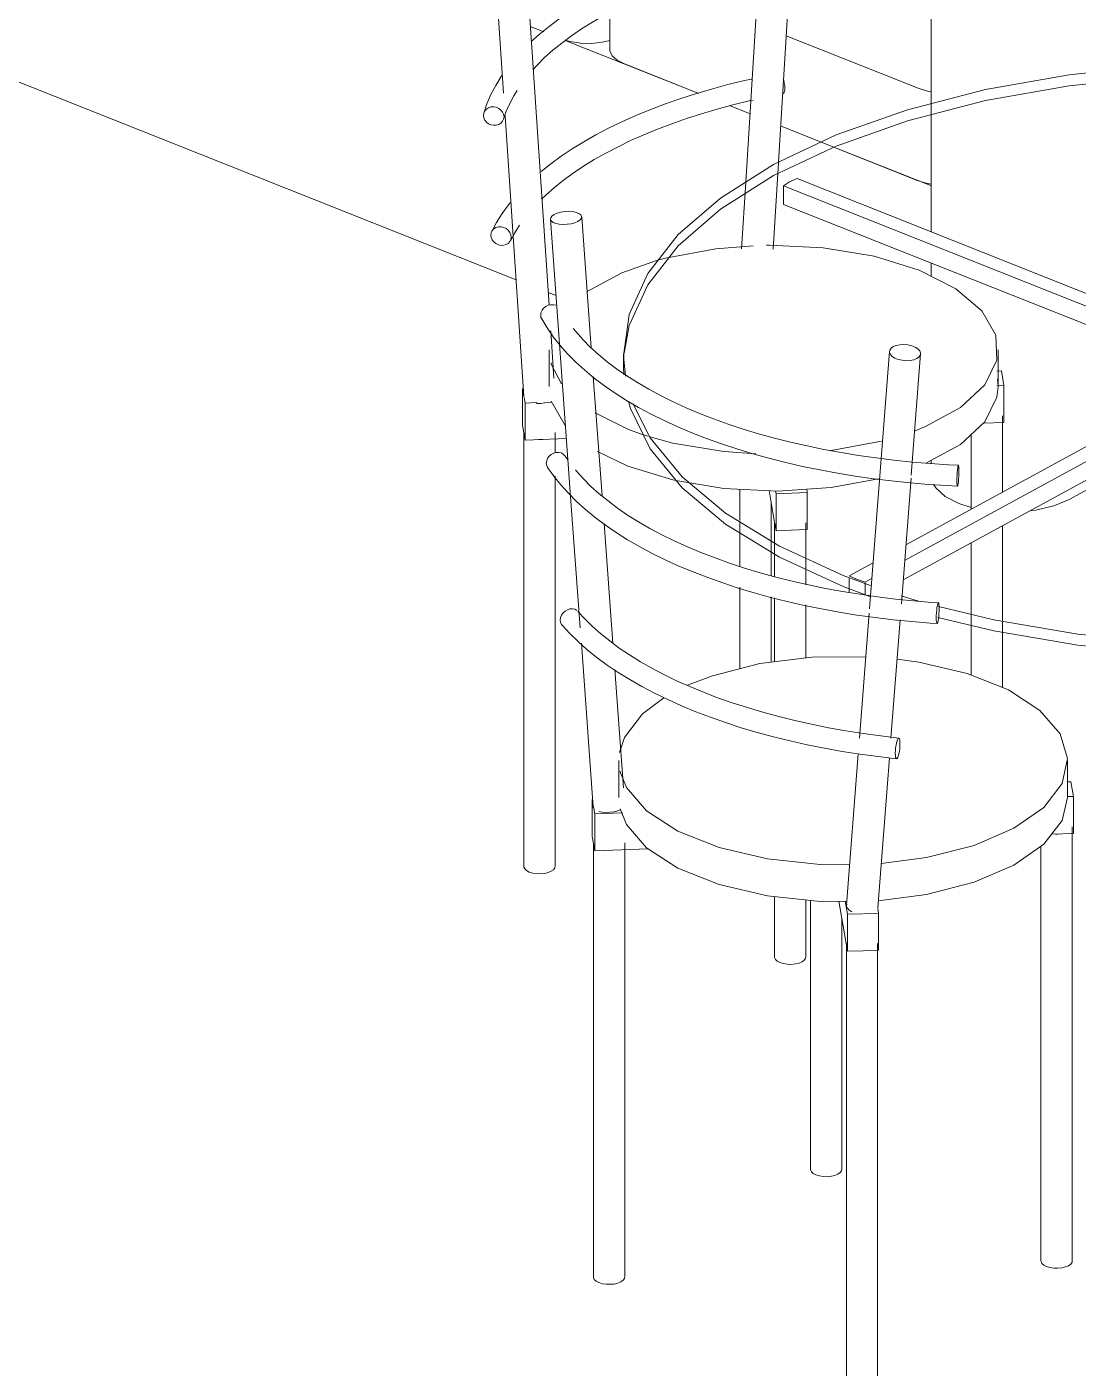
# Model space of a CAD drawing. Header units: millimetres. Extents: x -44545 to 51785, y -22696 to 32686.
# Drawn here: x -2461 to -1453, y 5962 to 7247 of the extents above; entities that cross this region are included whole.
import ezdxf

# ---------------------------------------------------------------- set-up
doc = ezdxf.new("R2010")
doc.units = ezdxf.units.MM
doc.layers.add('A-GENM', color=13, linetype='Continuous', lineweight=9)
doc.layers.add('I-FURN-PNLS', color=30, linetype='Continuous', lineweight=9)

# ---------------------------------------------------------------- blocks, each defined once
blk = doc.blocks.new('Sofa Three Seater - 1650 x 700 mm-V90-3D Section 3')
at = {"layer": 'A-GENM'}
for p, q in [((-1594.1, 7303.9), (-1594.1, 7173.5)), ((-1902, 7260.9), (-1902, 7225.5)), ((-1991.8, 7004.7), (-2602.8, 7247.4)), ((-1965.4, 7242.2), (-1978.4, 7247.3)), ((-1978.4, 7247.3), (-1965.4, 7242.2)), ((-1944.9, 7234), (-1816.9, 7183.2)), ((-1733.2, 7238.5), (-1606.6, 7188.2)), ((-1901.9, 7224.4), (-1902, 7225.5)), ((-1816.9, 7183.2), (-1888, 7211.4)), ((-1767.7, 7163.6), (-1787.5, 7171.5)), ((-1787.5, 7171.5), (-1767.7, 7163.6)), ((-1594.1, 7173.5), (-1594.1, 7050.6)), ((-1699.6, 7136.6), (-1738.6, 7152.1)), ((-1738.6, 7152.1), (-1699.6, 7136.6)), ((-1606.6, 7099.6), (-1699.6, 7136.6)), ((-1699.6, 7136.6), (-1593.9, 7094.6)), ((-1594.1, 7020.7), (-1594.1, 7008)), ((-1953.6, 6989.6), (-1961.1, 6992.6)), ((-1366.4, 6846.5), (-1462.1, 6794.4)), ((-1594.1, 6831.8), (-1594.1, 6829))]:
    blk.add_line(p, q, dxfattribs=at)
for points in [[(-1901.8, 7233.9, 0), (-1909.5, 7232.2, 0), (-1919.7, 7231.1, 0), (-1930.1, 7231.4, 0), (-1940, 7232.9, 0), (-1944.7, 7234.1, 0)], [(-1888, 7211.4, 0), (-1894.9, 7215, 0), (-1899.7, 7219.3, 0), (-1901.9, 7224.1, 0)], [(-1606.6, 7188.2, 0), (-1597.8, 7185.5, 0), (-1594, 7184.8, 0)], [(-1594, 7096.3, 0), (-1597.8, 7097, 0), (-1606.6, 7099.6, 0)], [(-1555.9, 6786.6, 0), (-1567.8, 6790.5, 0), (-1580.9, 6797.3, 0), (-1589.8, 6805.4, 0), (-1592, 6808.8, 0)], [(-1462.1, 6794.4, 0), (-1476.6, 6788.3, 0), (-1494.1, 6784.2, 0), (-1499.4, 6783.4, 0)]]:
    blk.add_polyline3d(points, dxfattribs=at)
blk = doc.blocks.new('Table Dining 4 Seater-Circular - 1200 mm dia-V94-3D Section 3')
at = {"layer": 'I-FURN-PNLS'}
for p, q in [((-1742.3, 7573.6), (-1771.8, 7098.3)), ((-1740.6, 7117.3), (-1712.4, 7571.7)), ((-1960.3, 6980.5), (-1989.7, 7422.6)), ((-2010.1, 7278), (-2003.8, 7183.3)), ((-2002.4, 7161.6), (-1984.5, 6893)), ((-1745.7, 7034.2), (-1740.6, 7116.7)), ((-1771.8, 7098.3), (-1775.8, 7034.5)), ((-1735.7, 7094.6), (-1409.2, 6964.9)), ((-1735.7, 7076.9), (-1735.7, 7094.6)), ((-1396.2, 6972), (-1722.7, 7101.7)), ((-1424, 6953.1), (-1735.7, 7076.9)), ((-1959, 7062.9), (-1939.9, 6801.8)), ((-1919.9, 6939.5), (-1929, 7065.1)), ((-1955.6, 6910.6), (-1958.6, 6955.9)), ((-1957.6, 6953.3), (-1958.6, 6949.7)), ((-1960.2, 6937.8), (-1960.2, 6902.4)), ((-1530.2, 6902.4), (-1530.2, 6937.8)), ((-1888.9, 6933.9), (-1888.9, 6923.3)), ((-1888.9, 6923.4), (-1888.5, 6932.9)), ((-1634.2, 6936.2), (-1653.3, 6689.7)), ((-1613.3, 6817.6), (-1604.3, 6933.8)), ((-1909.5, 6797.7), (-1917.9, 6912.1)), ((-1527, 6917.4), (-1531.3, 6917.2)), ((-1524.7, 6903.5), (-1527, 6917.4)), ((-1985.6, 6900.6), (-1984.6, 6894.6)), ((-1985.6, 6865.2), (-1985.6, 6900.6)), ((-1531.3, 6903.2), (-1524.7, 6903.5)), ((-1530.8, 6909.9), (-1530.2, 6903.3)), ((-1524.7, 6868.1), (-1524.7, 6903.5)), ((-1984.5, 6892.6), (-1984.5, 6893)), ((-1984.2, 6892), (-1983.3, 6886.7)), ((-1983.3, 6886.7), (-1972.1, 6887.1)), ((-1983.3, 6851.2), (-1983.3, 6886.7)), ((-1964.7, 6887.3), (-1957.6, 6887.6)), ((-1944.8, 6865.2), (-1958.1, 6888.5)), ((-1916.2, 6877.2), (-1884.8, 6861.7)), ((-1393.7, 6873.3), (-1618.6, 6750.8)), ((-1525.8, 6801.3), (-1525.8, 6874.6)), ((-1984.4, 6858.1), (-1985.6, 6865.2)), ((-1884.8, 6861.7), (-1871, 6856.7)), ((-1619.8, 6735.8), (-1378.5, 6867.3)), ((-1524.7, 6868.1), (-1544.2, 6867.4)), ((-1984.5, 6858.6), (-1984.5, 6442.8)), ((-1983.3, 6851.2), (-1984.4, 6858.1)), ((-1943.6, 6852.7), (-1983.3, 6851.2)), ((-1954.5, 6839.1), (-1954.5, 6858.6)), ((-1871, 6856.7), (-1865.5, 6854.9)), ((-1378.5, 6849.6), (-1621.2, 6717.3)), ((-1555.8, 6856.6), (-1555.8, 6785)), ((-1945, 6836), (-1942.1, 6831.9)), ((-1884.8, 6826.3), (-1913.8, 6840.3)), ((-1954.5, 6442.8), (-1954.5, 6816.8)), ((-1622.8, 6694.5), (-1613.5, 6814.7)), ((-1939.9, 6801.4), (-1930.4, 6671.3)), ((-1777.6, 6804.1), (-1777.6, 6774.1)), ((-1743.9, 6770.4), (-1749.3, 6802.8)), ((-1743.3, 6802.5), (-1742.8, 6799.8)), ((-1742.8, 6799.8), (-1712.9, 6800.9)), ((-1742.8, 6764.4), (-1742.8, 6799.8)), ((-1712.9, 6800.9), (-1713.5, 6804.2)), ((-1712.9, 6765.5), (-1712.9, 6800.9)), ((-1747.6, 6744), (-1747.6, 6792.5)), ((-1899.2, 6656.7), (-1907.6, 6771.4)), ((-1777.6, 6773), (-1777.6, 6762.3)), ((-1744.3, 6771.9), (-1744.3, 6743)), ((-1742.8, 6764.4), (-1743.8, 6769.8)), ((-1714.3, 6727.5), (-1714.3, 6771.9)), ((-1777.6, 6762.3), (-1777.6, 6730.6)), ((-1728.2, 6765), (-1742.8, 6764.4)), ((-1712.9, 6765.5), (-1728.2, 6765)), ((-1525.8, 6677.8), (-1525.8, 6769.3)), ((-1555.8, 6753), (-1555.8, 6674)), ((-1747.6, 6721.3), (-1747.6, 6744)), ((-1744.3, 6742), (-1744.3, 6720.5)), ((-1649.8, 6733.8), (-1672.7, 6721.3)), ((-1714.3, 6712.7), (-1714.3, 6727.5)), ((-1672.7, 6709.1), (-1672.7, 6718.8)), ((-1657.5, 6715.3), (-1650.9, 6718.9)), ((-1777.6, 6710.3), (-1777.6, 6632.3)), ((-1672.7, 6704.8), (-1672.7, 6709.1)), ((-1657.5, 6703.8), (-1657.5, 6714.5)), ((-1747.6, 6638.5), (-1747.6, 6701)), ((-1744.3, 6700.3), (-1744.3, 6638.9)), ((-1714.3, 6642.6), (-1714.3, 6693.5)), ((-1653.6, 6685.4), (-1662.9, 6565.8)), ((-1632.8, 6565.7), (-1624, 6679.1)), ((-1555.8, 6674), (-1555.8, 6626.2)), ((-1525.8, 6667.2), (-1525.8, 6676.7)), ((-1525.8, 6614.3), (-1525.8, 6667.2)), ((-1929.3, 6656.8), (-1917.9, 6499.8)), ((-1889.1, 6518.2), (-1897.4, 6631.5)), ((-1893.5, 6544.3), (-1893.5, 6508.9)), ((-1664.1, 6550.7), (-1675.3, 6405.7)), ((-1645.4, 6403.4), (-1634.2, 6547)), ((-1463.5, 6508.9), (-1463.5, 6544.3)), ((-1460.3, 6523.9), (-1463.5, 6523.8)), ((-1458, 6510), (-1460.3, 6523.9)), ((-1918.9, 6507.1), (-1918, 6501.6)), ((-1918.9, 6471.7), (-1918.9, 6507.1)), ((-1463.7, 6509.8), (-1458, 6510)), ((-1458, 6474.6), (-1458, 6510)), ((-1917.8, 6499.5), (-1917.9, 6499.8)), ((-1917.7, 6499.9), (-1916.5, 6493.2)), ((-1916.5, 6493.2), (-1889.5, 6494.2)), ((-1916.5, 6457.8), (-1916.5, 6493.2)), ((-1458, 6474.6), (-1478.8, 6473.8)), ((-1459.1, 6065.1), (-1459.1, 6480.9)), ((-1917.7, 6464.9), (-1918.9, 6471.7)), ((-1917.8, 6465.4), (-1917.8, 6049.6)), ((-1916.5, 6457.8), (-1917.7, 6464.9)), ((-1887.8, 6049.6), (-1887.8, 6465.4)), ((-1489.1, 6462.1), (-1489.1, 6065.1)), ((-1865.2, 6459.7), (-1916.5, 6457.8)), ((-1744.3, 6414.1), (-1744.3, 6356.1)), ((-1714.3, 6356.1), (-1714.3, 6410.9)), ((-1709.9, 6410.4), (-1709.9, 6152.8)), ((-1674.5, 6361.7), (-1682.7, 6409.6)), ((-1676.7, 6409.7), (-1674.5, 6397.1)), ((-1674.5, 6397.1), (-1660, 6397.6)), ((-1659.1, 6397.7), (-1644.6, 6398.2)), ((-1645.4, 6404.3), (-1645.4, 6403.4)), ((-1644.6, 6398.2), (-1645.4, 6402.5)), ((-1644.6, 6362.8), (-1644.6, 6398.2)), ((-1679.9, 6152.8), (-1679.9, 6393)), ((-1674.5, 6361.7), (-1674.5, 6397.1)), ((-1675.5, 6369.2), (-1675.5, 5953.4)), ((-1659.3, 6362.2), (-1674.5, 6361.7)), ((-1644.6, 6362.8), (-1659.3, 6362.2)), ((-1645.5, 5953.4), (-1645.5, 6369.2))]:
    blk.add_line(p, q, dxfattribs=at)
for points in [[(-1977.4, 7232.8, 0), (-1969.6, 7239.8, 0), (-1960.3, 7247.3, 0), (-1950.5, 7254.6, 0), (-1940.1, 7261.7, 0), (-1929.1, 7268.6, 0), (-1917.5, 7275.2, 0), (-1905.5, 7281.7, 0), (-1892.9, 7287.8, 0), (-1879.8, 7293.8, 0), (-1866.2, 7299.4, 0), (-1852.2, 7304.8, 0), (-1837.7, 7309.9, 0), (-1822.8, 7314.8, 0), (-1807.6, 7319.4, 0), (-1791.9, 7323.6, 0), (-1775.9, 7327.6, 0), (-1759.6, 7331.3, 0), (-1756.8, 7331.9, 0)], [(-1975.6, 7206.1, 0), (-1971.7, 7210.4, 0), (-1964.5, 7217.6, 0), (-1956.6, 7224.6, 0), (-1948.1, 7231.5, 0), (-1938.9, 7238.3, 0), (-1929.1, 7245, 0), (-1918.8, 7251.5, 0), (-1907.9, 7257.7, 0), (-1896.4, 7263.8, 0), (-1884.4, 7269.7, 0), (-1871.8, 7275.4, 0), (-1858.8, 7280.9, 0), (-1845.2, 7286.1, 0), (-1831.3, 7291, 0), (-1816.9, 7295.7, 0), (-1802.1, 7300.1, 0), (-1786.9, 7304.3, 0), (-1771.3, 7308.2, 0), (-1755.4, 7311.7, 0), (-1753.4, 7312.2, 0)], [(-692, 6905.4, 0), (-688.9, 6935.9, 0), (-695.6, 6975.6, 0), (-714.4, 7014.5, 0), (-744.9, 7051.7, 0), (-786.5, 7086.5, 0), (-838.3, 7118.2, 0), (-899.3, 7146.1, 0), (-968.2, 7169.8, 0), (-1043.6, 7188.6, 0), (-1124, 7202.2, 0), (-1207.8, 7210.4, 0), (-1293.3, 7213, 0), (-1378.6, 7209.8, 0), (-1462.1, 7201.1, 0), (-1542.1, 7186.9, 0), (-1616.9, 7167.6, 0), (-1685.1, 7143.5, 0), (-1745.2, 7115.1, 0)], [(-2022.9, 7164.4, 0), (-2019.8, 7173.4, 0), (-2016, 7182.2, 0), (-2011.4, 7190.9, 0), (-2006.1, 7199.5, 0), (-2005.3, 7200.7, 0)], [(-1967.9, 7108.4, 0), (-1958.6, 7115.9, 0), (-1948.6, 7123.2, 0), (-1938.1, 7130.2, 0), (-1927, 7137, 0), (-1915.4, 7143.6, 0), (-1903.2, 7150, 0), (-1890.5, 7156.1, 0), (-1877.3, 7162, 0), (-1863.7, 7167.6, 0), (-1849.6, 7173, 0), (-1835, 7178.1, 0), (-1820.1, 7182.9, 0), (-1804.7, 7187.4, 0), (-1789, 7191.6, 0), (-1773, 7195.5, 0), (-1766.2, 7197, 0)], [(-1745.2, 7104.5, 0), (-1685.1, 7132.8, 0), (-1616.9, 7156.9, 0), (-1542.1, 7176.3, 0), (-1462.1, 7190.5, 0), (-1378.6, 7199.2, 0), (-1293.3, 7202.3, 0), (-1207.8, 7199.8, 0), (-1124, 7191.6, 0), (-1043.6, 7178, 0), (-968.2, 7159.1, 0), (-899.3, 7135.5, 0), (-838.3, 7107.6, 0), (-786.5, 7075.9, 0), (-744.9, 7041.1, 0), (-714.4, 7003.8, 0), (-695.6, 6965, 0)], [(-1735.5, 7195.8, 0), (-1734.9, 7193.3, 0), (-1734.5, 7190.7, 0), (-1734.4, 7188.3, 0)], [(-2003.8, 7158.6, 0), (-2001.2, 7166.1, 0), (-1997.9, 7173.6, 0), (-1994, 7181, 0), (-1990.9, 7186, 0)], [(-1734.4, 7188.3, 0), (-1734.5, 7186.2, 0), (-1734.9, 7184.5, 0), (-1735.5, 7183.3, 0), (-1736.3, 7182.8, 0), (-1736.3, 7182.8, 0)], [(-2003.4, 7160.9, 0), (-2003.8, 7163.2, 0), (-2004.8, 7165.4, 0), (-2006.3, 7167.3, 0), (-2008.4, 7168.9, 0), (-2010.8, 7169.9, 0), (-2013.3, 7170.4, 0), (-2015.9, 7170.3, 0), (-2018.3, 7169.5, 0), (-2020.3, 7168.2, 0), (-2021.9, 7166.5, 0), (-2022.9, 7164.4, 0), (-2023.2, 7162.2, 0)], [(-1967.4, 7081.9, 0), (-1963.1, 7086.1, 0), (-1955.1, 7093.1, 0), (-1946.4, 7100, 0), (-1937.2, 7106.8, 0), (-1927.3, 7113.4, 0), (-1916.9, 7119.8, 0), (-1905.8, 7126.1, 0), (-1894.2, 7132.1, 0), (-1882.1, 7138, 0), (-1869.5, 7143.6, 0), (-1856.3, 7149, 0), (-1842.7, 7154.2, 0), (-1828.7, 7159.1, 0), (-1814.2, 7163.7, 0), (-1799.3, 7168.1, 0), (-1784.1, 7172.2, 0), (-1768.5, 7176, 0), (-1764.6, 7176.9, 0)], [(-2023.2, 7162.2, 0), (-2022.9, 7159.9, 0), (-2021.9, 7157.7, 0), (-2020.3, 7155.7, 0), (-2018.3, 7154.2, 0), (-2015.9, 7153.1, 0), (-2013.3, 7152.7, 0), (-2010.8, 7152.8, 0), (-2008.4, 7153.5, 0), (-2006.3, 7154.8, 0), (-2004.8, 7156.5, 0), (-2003.8, 7158.6, 0), (-2003.4, 7160.9, 0)], [(-1745.2, 7115.1, 0), (-1796, 7083, 0), (-1836.5, 7048, 0), (-1865.8, 7010.6, 0), (-1883.4, 6971.6, 0), (-1888.9, 6931.8, 0), (-1887.1, 6912.4, 0)], [(-1888.4, 6934.5, 0), (-1883.4, 6961, 0), (-1865.8, 6999.9, 0), (-1836.5, 7037.3, 0), (-1796, 7072.4, 0), (-1745.2, 7104.5, 0)], [(-1722.7, 7101.7, 0), (-1730, 7098.4, 0), (-1735.7, 7094.6, 0)], [(-2015.2, 7051, 0), (-2010.5, 7059.7, 0), (-2005.1, 7068.3, 0), (-1999, 7076.6, 0), (-1996.9, 7079.2, 0)], [(-1955.4, 7067.3, 0), (-1957.5, 7065.8, 0), (-1958.7, 7064.2, 0), (-1958.9, 7062.6, 0), (-1958.1, 7061.1, 0), (-1956.3, 7059.7, 0), (-1953.7, 7058.7, 0), (-1950.5, 7058, 0), (-1946.7, 7057.7, 0), (-1942.8, 7057.9, 0), (-1939, 7058.4, 0), (-1935.5, 7059.4, 0), (-1932.6, 7060.6, 0)], [(-1932.6, 7060.6, 0), (-1930.5, 7062.1, 0), (-1929.3, 7063.7, 0), (-1929.1, 7065.4, 0), (-1929.9, 7066.9, 0), (-1931.6, 7068.2, 0), (-1934.3, 7069.3, 0), (-1937.5, 7070, 0), (-1941.2, 7070.3, 0), (-1945.1, 7070.1, 0), (-1949, 7069.5, 0), (-1952.4, 7068.6, 0), (-1955.4, 7067.3, 0)], [(-1996.5, 7045.5, 0), (-1996.8, 7047.9, 0), (-1997.8, 7050.1, 0), (-1999.3, 7052.1, 0), (-2001.4, 7053.7, 0), (-2003.7, 7054.9, 0), (-2006.2, 7055.4, 0), (-2008.8, 7055.4, 0), (-2011.1, 7054.8, 0), (-2013.1, 7053.6, 0), (-2014.7, 7051.9, 0), (-2015.6, 7049.9, 0), (-2016, 7047.6, 0)], [(-1997.3, 7042.1, 0), (-1993.2, 7049.6, 0), (-1988.5, 7057, 0)], [(-2016, 7047.6, 0), (-2015.6, 7045.3, 0), (-2014.7, 7043.1, 0), (-2013.1, 7041.1, 0), (-2011.1, 7039.4, 0), (-2008.8, 7038.3, 0), (-2006.2, 7037.7, 0), (-2003.7, 7037.8, 0), (-2001.4, 7038.4, 0), (-1999.3, 7039.6, 0), (-1997.8, 7041.3, 0), (-1996.8, 7043.3, 0), (-1996.5, 7045.5, 0)], [(-1764.6, 7037.4, 0), (-1800.4, 7034.4, 0), (-1848.6, 7025.5, 0), (-1856.5, 7023.4, 0)], [(-1605.6, 7013.9, 0), (-1648.8, 7027.2, 0), (-1697.6, 7035.3, 0), (-1749.1, 7037.8, 0), (-1752, 7037.8, 0)], [(-1856.5, 7023.4, 0), (-1890.7, 7011.4, 0), (-1923.9, 6993.4, 0)], [(-1609.5, 6860.2, 0), (-1599.7, 6864.2, 0), (-1566, 6882.5, 0), (-1542.8, 6904.1, 0), (-1531.3, 6927.6, 0), (-1532.3, 6951.7, 0), (-1545.6, 6975, 0), (-1570.5, 6996.1, 0), (-1605.6, 7013.9, 0)], [(-1968.3, 6970.9, 0), (-1968, 6973.2, 0), (-1967, 6975.5, 0), (-1965.5, 6977.5, 0), (-1963.5, 6979.1, 0), (-1961.1, 6980.3, 0), (-1958.6, 6980.9, 0), (-1956.1, 6980.9, 0), (-1953.8, 6980.3, 0)], [(-1967, 6966.6, 0), (-1968, 6968.6, 0), (-1968.3, 6970.9, 0)], [(-1967.3, 6967.2, 0), (-1962.2, 6958.6, 0), (-1956.3, 6950.2, 0), (-1949.7, 6941.9, 0), (-1942.5, 6933.8, 0), (-1934.6, 6925.9, 0), (-1926.1, 6918.1, 0), (-1917, 6910.6, 0), (-1907.3, 6903.2, 0), (-1896.9, 6896.1, 0), (-1886, 6889.2, 0), (-1874.6, 6882.5, 0), (-1862.6, 6876.1, 0), (-1850.1, 6869.9, 0), (-1837, 6863.9, 0), (-1823.5, 6858.2, 0), (-1809.6, 6852.8, 0), (-1795.2, 6847.6, 0), (-1780.4, 6842.7, 0), (-1765.1, 6838.1, 0), (-1749.6, 6833.8, 0), (-1733.6, 6829.7, 0), (-1717.4, 6826, 0), (-1700.8, 6822.6, 0), (-1684, 6819.5, 0), (-1666.9, 6816.7, 0), (-1649.6, 6814.2, 0), (-1632.1, 6812.1, 0), (-1614.5, 6810.3, 0), (-1596.7, 6808.8, 0), (-1578.8, 6807.7, 0), (-1569, 6807.2, 0)], [(-1937.1, 6958.2, 0), (-1934.4, 6954.8, 0), (-1928, 6947.5, 0), (-1920.8, 6940.3, 0), (-1913, 6933.2, 0), (-1904.6, 6926.3, 0), (-1895.6, 6919.5, 0), (-1885.9, 6912.8, 0), (-1875.6, 6906.3, 0), (-1864.8, 6900, 0), (-1853.4, 6893.9, 0), (-1841.4, 6887.9, 0), (-1829, 6882.2, 0), (-1816, 6876.7, 0), (-1802.6, 6871.5, 0), (-1788.7, 6866.5, 0), (-1774.3, 6861.8, 0), (-1759.6, 6857.3, 0), (-1744.4, 6853.1, 0), (-1728.9, 6849.2, 0), (-1713.1, 6845.6, 0), (-1697, 6842.2, 0), (-1680.6, 6839.2, 0), (-1663.9, 6836.5, 0), (-1647, 6834.1, 0), (-1629.9, 6832, 0), (-1612.6, 6830.2, 0), (-1595.2, 6828.8, 0), (-1577.7, 6827.6, 0), (-1568.2, 6827.1, 0)], [(-1630.6, 6940.7, 0), (-1632.7, 6939.1, 0), (-1633.9, 6937.3, 0), (-1634.2, 6935.3, 0), (-1633.3, 6933.2, 0), (-1631.6, 6931.4, 0), (-1629, 6929.7, 0), (-1625.7, 6928.4, 0), (-1622, 6927.6, 0), (-1618.1, 6927.2, 0), (-1614.3, 6927.4, 0), (-1610.8, 6928.2, 0), (-1607.9, 6929.3, 0)], [(-1607.9, 6929.3, 0), (-1605.7, 6930.9, 0), (-1604.5, 6932.8, 0), (-1604.3, 6934.8, 0), (-1605.1, 6936.8, 0), (-1606.9, 6938.7, 0), (-1609.5, 6940.3, 0), (-1612.8, 6941.6, 0), (-1616.5, 6942.4, 0), (-1620.4, 6942.8, 0), (-1624.2, 6942.6, 0), (-1627.7, 6941.9, 0), (-1630.6, 6940.7, 0)], [(-1958.4, 6925.1, 0), (-1958.1, 6923.9, 0), (-1948.4, 6905.1, 0)], [(-1888.5, 6913.8, 0), (-1888.9, 6921.2, 0), (-1888.9, 6923.3, 0)], [(-1530.2, 6902.4, 0), (-1531.3, 6892.2, 0), (-1542.8, 6868.6, 0), (-1566, 6847.1, 0), (-1598.6, 6829.3, 0)], [(-1964.5, 6886.8, 0), (-1968.3, 6886.2, 0), (-1972.2, 6886.1, 0)], [(-1653.1, 6701.5, 0), (-1678.5, 6711, 0), (-1739.4, 6739, 0), (-1791.2, 6770.7, 0), (-1832.8, 6805.5, 0), (-1863.3, 6842.7, 0), (-1882.1, 6881.5, 0), (-1884.2, 6888.5, 0)], [(-1880.1, 6886.3, 0), (-1863.3, 6853.3, 0), (-1832.8, 6816.1, 0), (-1791.2, 6781.3, 0), (-1739.4, 6749.6, 0), (-1678.5, 6721.6, 0), (-1652.3, 6711.8, 0)], [(-1970.4, 6851.7, 0), (-1968.3, 6851.7, 0), (-1966.2, 6851.8, 0)], [(-1864.7, 6854.7, 0), (-1841.6, 6848.4, 0), (-1792.8, 6840.3, 0), (-1762.3, 6838.1, 0)], [(-1691.9, 6840.9, 0), (-1689.9, 6841.2, 0), (-1641.8, 6850.1, 0)], [(-1962.9, 6829.2, 0), (-1962.5, 6831.5, 0), (-1961.6, 6833.8, 0), (-1960.1, 6835.8, 0), (-1958.1, 6837.5, 0), (-1955.8, 6838.7, 0), (-1953.3, 6839.4, 0), (-1950.8, 6839.4, 0), (-1948.5, 6838.9, 0), (-1946.6, 6837.7, 0), (-1945, 6836.1, 0)], [(-1961.6, 6824.9, 0), (-1962.5, 6826.9, 0), (-1962.9, 6829.2, 0)], [(-1961.7, 6825, 0), (-1955.7, 6816.6, 0), (-1949.1, 6808.3, 0), (-1941.8, 6800.3, 0), (-1933.9, 6792.4, 0), (-1925.3, 6784.6, 0), (-1916.1, 6777.1, 0), (-1906.3, 6769.8, 0), (-1896, 6762.7, 0), (-1885, 6755.8, 0), (-1873.5, 6749.2, 0), (-1861.5, 6742.7, 0), (-1848.9, 6736.5, 0), (-1835.8, 6730.6, 0), (-1822.3, 6724.9, 0), (-1808.3, 6719.5, 0), (-1793.8, 6714.4, 0), (-1779, 6709.5, 0), (-1763.7, 6704.9, 0), (-1748.1, 6700.6, 0), (-1732.2, 6696.6, 0), (-1715.9, 6692.9, 0), (-1699.3, 6689.5, 0), (-1682.5, 6686.4, 0), (-1665.4, 6683.7, 0), (-1648, 6681.3, 0), (-1630.5, 6679.1, 0), (-1612.9, 6677.4, 0), (-1595.1, 6675.9, 0), (-1588.6, 6675.5, 0)], [(-1935, 6822.7, 0), (-1933.9, 6821.3, 0), (-1927.3, 6814.1, 0), (-1920.1, 6806.9, 0), (-1912.3, 6799.8, 0), (-1903.8, 6792.9, 0), (-1894.7, 6786.1, 0), (-1885, 6779.4, 0), (-1874.7, 6772.9, 0), (-1863.8, 6766.6, 0), (-1852.3, 6760.5, 0), (-1840.3, 6754.6, 0), (-1827.8, 6748.9, 0), (-1814.8, 6743.5, 0), (-1801.3, 6738.3, 0), (-1787.4, 6733.3, 0), (-1773, 6728.6, 0), (-1758.2, 6724.1, 0), (-1743, 6719.9, 0), (-1727.5, 6716.1, 0), (-1711.7, 6712.5, 0), (-1695.5, 6709.2, 0), (-1679.1, 6706.2, 0), (-1662.4, 6703.5, 0), (-1645.5, 6701.1, 0), (-1628.3, 6699, 0), (-1611.1, 6697.3, 0), (-1593.6, 6695.8, 0), (-1587.3, 6695.4, 0)], [(-1838.7, 6812.4, 0), (-1841.6, 6813, 0), (-1884.8, 6826.3, 0)], [(-1567.6, 6821.8, 0), (-1567.7, 6823.9, 0), (-1567.8, 6825.6, 0), (-1567.9, 6826.7, 0), (-1568.1, 6827.1, 0), (-1568.3, 6826.9, 0), (-1568.6, 6826, 0), (-1568.8, 6824.5, 0), (-1569.1, 6822.5, 0), (-1569.3, 6820.1, 0), (-1569.4, 6817.6, 0), (-1569.5, 6815, 0), (-1569.6, 6812.5, 0)], [(-1569, 6807.2, 0), (-1568.8, 6807.4, 0), (-1568.6, 6808.3, 0), (-1568.3, 6809.8, 0), (-1568.1, 6811.8, 0), (-1567.9, 6814.2, 0), (-1567.8, 6816.7, 0), (-1567.7, 6819.3, 0), (-1567.6, 6821.8, 0)], [(-1644.7, 6814, 0), (-1689.9, 6805.7, 0), (-1741.3, 6802.4, 0), (-1792.8, 6804.9, 0), (-1838.7, 6812.4, 0)], [(-1569.6, 6812.5, 0), (-1569.5, 6810.4, 0), (-1569.4, 6808.7, 0), (-1569.3, 6807.6, 0), (-1569.1, 6807.2, 0)], [(-1744.3, 6771.9, 0), (-1744.3, 6771.4, 0), (-1743.5, 6769.6, 0)], [(-1587.3, 6691.8, 0), (-1534.1, 6679.2, 0), (-1453.7, 6665.5, 0), (-1369.9, 6657.4, 0), (-1284.5, 6654.8, 0), (-1199.1, 6657.9, 0), (-1115.6, 6666.7, 0), (-1035.6, 6680.9, 0), (-960.8, 6700.2, 0), (-892.6, 6724.3, 0), (-850, 6743.6, 0)], [(-1672.7, 6721.3, 0), (-1665.7, 6718, 0), (-1657.5, 6715.3, 0)], [(-882, 6718.1, 0), (-892.6, 6713.7, 0), (-960.8, 6689.6, 0), (-1035.6, 6670.3, 0), (-1115.6, 6656.1, 0), (-1199.1, 6647.3, 0), (-1284.5, 6644.2, 0), (-1369.9, 6646.7, 0), (-1453.7, 6654.9, 0), (-1534.1, 6668.6, 0), (-1587.8, 6681.3, 0)], [(-1622.9, 6702, 0), (-1609.6, 6698, 0), (-1606.8, 6697.2, 0)], [(-1586.6, 6690, 0), (-1586.6, 6692.2, 0), (-1586.8, 6693.9, 0), (-1587, 6695, 0), (-1587.3, 6695.4, 0), (-1587.6, 6695.2, 0), (-1588, 6694.3, 0), (-1588.3, 6692.8, 0), (-1588.7, 6690.8, 0), (-1588.9, 6688.4, 0), (-1589.2, 6685.9, 0), (-1589.3, 6683.3, 0), (-1589.4, 6680.8, 0)], [(-1949.6, 6678.9, 0), (-1949.2, 6681.2, 0), (-1948.3, 6683.6, 0), (-1946.8, 6685.7, 0), (-1944.9, 6687.4, 0), (-1942.7, 6688.7, 0), (-1940.3, 6689.5, 0), (-1937.9, 6689.6, 0), (-1935.7, 6689.2, 0), (-1933.7, 6688.1, 0)], [(-1932.7, 6687.2, 0), (-1926.1, 6680, 0), (-1918.8, 6672.8, 0), (-1910.8, 6665.8, 0), (-1902.2, 6658.9, 0), (-1893, 6652.1, 0), (-1883.2, 6645.4, 0), (-1872.7, 6639, 0), (-1861.7, 6632.7, 0), (-1850.2, 6626.6, 0), (-1838.1, 6620.8, 0), (-1825.5, 6615.1, 0), (-1812.4, 6609.7, 0), (-1798.8, 6604.5, 0), (-1784.8, 6599.6, 0), (-1770.3, 6595, 0), (-1755.5, 6590.6, 0), (-1740.3, 6586.4, 0), (-1724.7, 6582.6, 0), (-1708.8, 6579.1, 0), (-1692.5, 6575.8, 0), (-1676.1, 6572.9, 0), (-1659.3, 6570.2, 0), (-1642.4, 6567.9, 0), (-1625.2, 6565.9, 0)], [(-1589.4, 6680.8, 0), (-1589.3, 6678.7, 0), (-1589.2, 6677, 0), (-1588.9, 6675.9, 0), (-1588.7, 6675.5, 0)], [(-1588.6, 6675.5, 0), (-1588.3, 6675.7, 0), (-1588, 6676.6, 0), (-1587.6, 6678.1, 0), (-1587.3, 6680.1, 0), (-1587, 6682.4, 0), (-1586.8, 6685, 0), (-1586.6, 6687.6, 0), (-1586.6, 6690, 0)], [(-1946.8, 6673.1, 0), (-1948.3, 6674.7, 0), (-1949.2, 6676.7, 0), (-1949.6, 6678.9, 0)], [(-1947.8, 6674.1, 0), (-1940.4, 6666, 0), (-1932.4, 6658.2, 0), (-1923.7, 6650.5, 0), (-1914.4, 6643, 0), (-1904.5, 6635.7, 0), (-1894, 6628.6, 0), (-1883, 6621.8, 0), (-1871.3, 6615.2, 0), (-1859.2, 6608.8, 0), (-1846.6, 6602.7, 0), (-1833.4, 6596.8, 0), (-1819.8, 6591.1, 0), (-1805.7, 6585.8, 0), (-1791.2, 6580.7, 0), (-1776.3, 6575.8, 0), (-1760.9, 6571.3, 0), (-1745.3, 6567.1, 0), (-1729.2, 6563.1, 0), (-1712.9, 6559.5, 0), (-1696.3, 6556.2, 0), (-1679.4, 6553.1, 0), (-1662.2, 6550.4, 0), (-1644.9, 6548.1, 0), (-1627.4, 6546, 0)], [(-1656.7, 6643.8, 0), (-1708.3, 6643.4, 0), (-1758.4, 6637.2, 0), (-1803.8, 6625.6, 0), (-1827.6, 6616.4, 0)], [(-1515, 6479.4, 0), (-1486.3, 6499.5, 0), (-1468.8, 6522.2, 0), (-1463.5, 6546.2, 0), (-1470.7, 6570, 0), (-1490, 6592.4, 0), (-1520.2, 6612, 0), (-1559.6, 6627.7, 0), (-1605.9, 6638.5, 0), (-1626.8, 6641.4, 0)], [(-1850.3, 6604.4, 0), (-1870.6, 6589.2, 0), (-1888.1, 6566.5, 0), (-1892.8, 6552.1, 0)], [(-1624.1, 6560.5, 0), (-1624.1, 6562.6, 0), (-1624.4, 6564.3, 0), (-1624.7, 6565.4, 0), (-1625.2, 6565.9, 0), (-1625.7, 6565.7, 0), (-1626.3, 6564.8, 0), (-1626.9, 6563.3, 0), (-1627.4, 6561.4, 0), (-1627.9, 6559, 0), (-1628.3, 6556.5, 0), (-1628.5, 6553.9, 0), (-1628.6, 6551.4, 0)], [(-1628.6, 6551.4, 0), (-1628.5, 6549.3, 0), (-1628.3, 6547.6, 0), (-1627.9, 6546.5, 0), (-1627.4, 6546, 0)], [(-1627.4, 6546, 0), (-1626.9, 6546.2, 0), (-1626.3, 6547.1, 0), (-1625.7, 6548.6, 0), (-1625.2, 6550.6, 0), (-1624.7, 6552.9, 0), (-1624.4, 6555.5, 0), (-1624.1, 6558, 0), (-1624.1, 6560.5, 0)], [(-1892.4, 6534.2, 0), (-1886.2, 6518.6, 0), (-1867, 6496.3, 0), (-1836.8, 6476.7, 0), (-1797.3, 6461, 0), (-1751, 6450.2, 0), (-1700.5, 6444.9, 0), (-1672, 6444.4, 0)], [(-1463.5, 6508.9, 0), (-1468.8, 6486.8, 0), (-1486.3, 6464.1, 0), (-1515, 6444, 0)], [(-1891.5, 6497.5, 0), (-1894.4, 6496.3, 0), (-1897.9, 6495.3, 0), (-1901.7, 6494.8, 0), (-1905.7, 6494.6, 0), (-1909.4, 6494.9, 0), (-1912.6, 6495.6, 0)], [(-1674.8, 6408.9, 0), (-1700.5, 6409.4, 0), (-1751, 6414.8, 0), (-1797.3, 6425.6, 0), (-1836.8, 6441.3, 0), (-1867, 6460.8, 0), (-1886.2, 6483.2, 0), (-1892.2, 6498, 0)], [(-1642.1, 6445.8, 0), (-1598.6, 6451.5, 0), (-1553.1, 6463.1, 0), (-1515, 6479.4, 0)], [(-1475, 6473.9, 0), (-1472.9, 6473.9, 0), (-1470.8, 6474.1, 0)], [(-1979.2, 6437.5, 0), (-1981.8, 6438.9, 0), (-1983.6, 6440.5, 0), (-1984.4, 6442.3, 0), (-1984.5, 6442.8, 0)], [(-1954.5, 6443.4, 0), (-1954.7, 6441.5, 0), (-1955.9, 6439.8, 0), (-1958.1, 6438.3, 0), (-1961, 6437.1, 0), (-1964.5, 6436.2, 0), (-1968.3, 6435.9, 0), (-1972.2, 6436, 0), (-1975.9, 6436.5, 0), (-1979.2, 6437.5, 0)], [(-1515, 6444, 0), (-1553.1, 6427.7, 0), (-1598.6, 6416.1, 0), (-1644.9, 6410.1, 0)], [(-1670.1, 6399.3, 0), (-1672.7, 6400.9, 0), (-1674.4, 6402.8, 0), (-1675.2, 6404.8, 0), (-1675, 6406.8, 0)], [(-1739.1, 6350.8, 0), (-1741.7, 6352.2, 0), (-1743.5, 6353.8, 0), (-1744.3, 6355.6, 0), (-1744.3, 6356.1, 0)], [(-1714.4, 6356.7, 0), (-1714.6, 6354.8, 0), (-1715.8, 6353.1, 0), (-1717.9, 6351.6, 0), (-1720.8, 6350.4, 0), (-1724.3, 6349.5, 0), (-1728.2, 6349.1, 0), (-1732.1, 6349.2, 0), (-1735.8, 6349.8, 0), (-1739.1, 6350.8, 0)], [(-1679.9, 6153.3, 0), (-1680.1, 6151.5, 0), (-1681.3, 6149.8, 0), (-1683.5, 6148.2, 0)], [(-1683.5, 6148.2, 0), (-1686.4, 6147, 0), (-1689.8, 6146.2, 0), (-1693.7, 6145.8, 0), (-1697.6, 6145.9, 0), (-1701.3, 6146.5, 0), (-1704.6, 6147.5, 0), (-1707.2, 6148.8, 0), (-1709, 6150.4, 0), (-1709.8, 6152.2, 0), (-1709.9, 6152.8, 0)], [(-1462.7, 6060.5, 0), (-1465.6, 6059.3, 0), (-1469.1, 6058.5, 0), (-1472.9, 6058.1, 0), (-1476.8, 6058.2, 0), (-1480.5, 6058.8, 0), (-1483.8, 6059.8, 0), (-1486.4, 6061.1, 0), (-1488.2, 6062.7, 0), (-1489, 6064.5, 0), (-1489.1, 6065.1, 0)], [(-1459.1, 6065.6, 0), (-1459.3, 6063.8, 0), (-1460.5, 6062.1, 0), (-1462.7, 6060.5, 0)], [(-1891.4, 6045.1, 0), (-1894.3, 6043.9, 0), (-1897.8, 6043, 0), (-1901.6, 6042.7, 0), (-1905.5, 6042.7, 0), (-1909.2, 6043.3, 0), (-1912.5, 6044.3, 0), (-1915.2, 6045.7, 0), (-1916.9, 6047.3, 0), (-1917.7, 6049.1, 0), (-1917.8, 6049.6, 0)], [(-1887.8, 6050.2, 0), (-1888, 6048.3, 0), (-1889.3, 6046.6, 0), (-1891.4, 6045.1, 0)]]:
    blk.add_polyline3d(points, dxfattribs=at)

msp = doc.modelspace()

# ---------------------------------------------------------------- block references
at = {"layer": 'A-GENM'}
msp.add_blockref('Sofa Three Seater - 1650 x 700 mm-V90-3D Section 3', (0, 0), dxfattribs=at)
at = {"layer": 'I-FURN-PNLS'}
msp.add_blockref('Table Dining 4 Seater-Circular - 1200 mm dia-V94-3D Section 3', (0, 0), dxfattribs=at)

doc.saveas('drawing.dxf')
